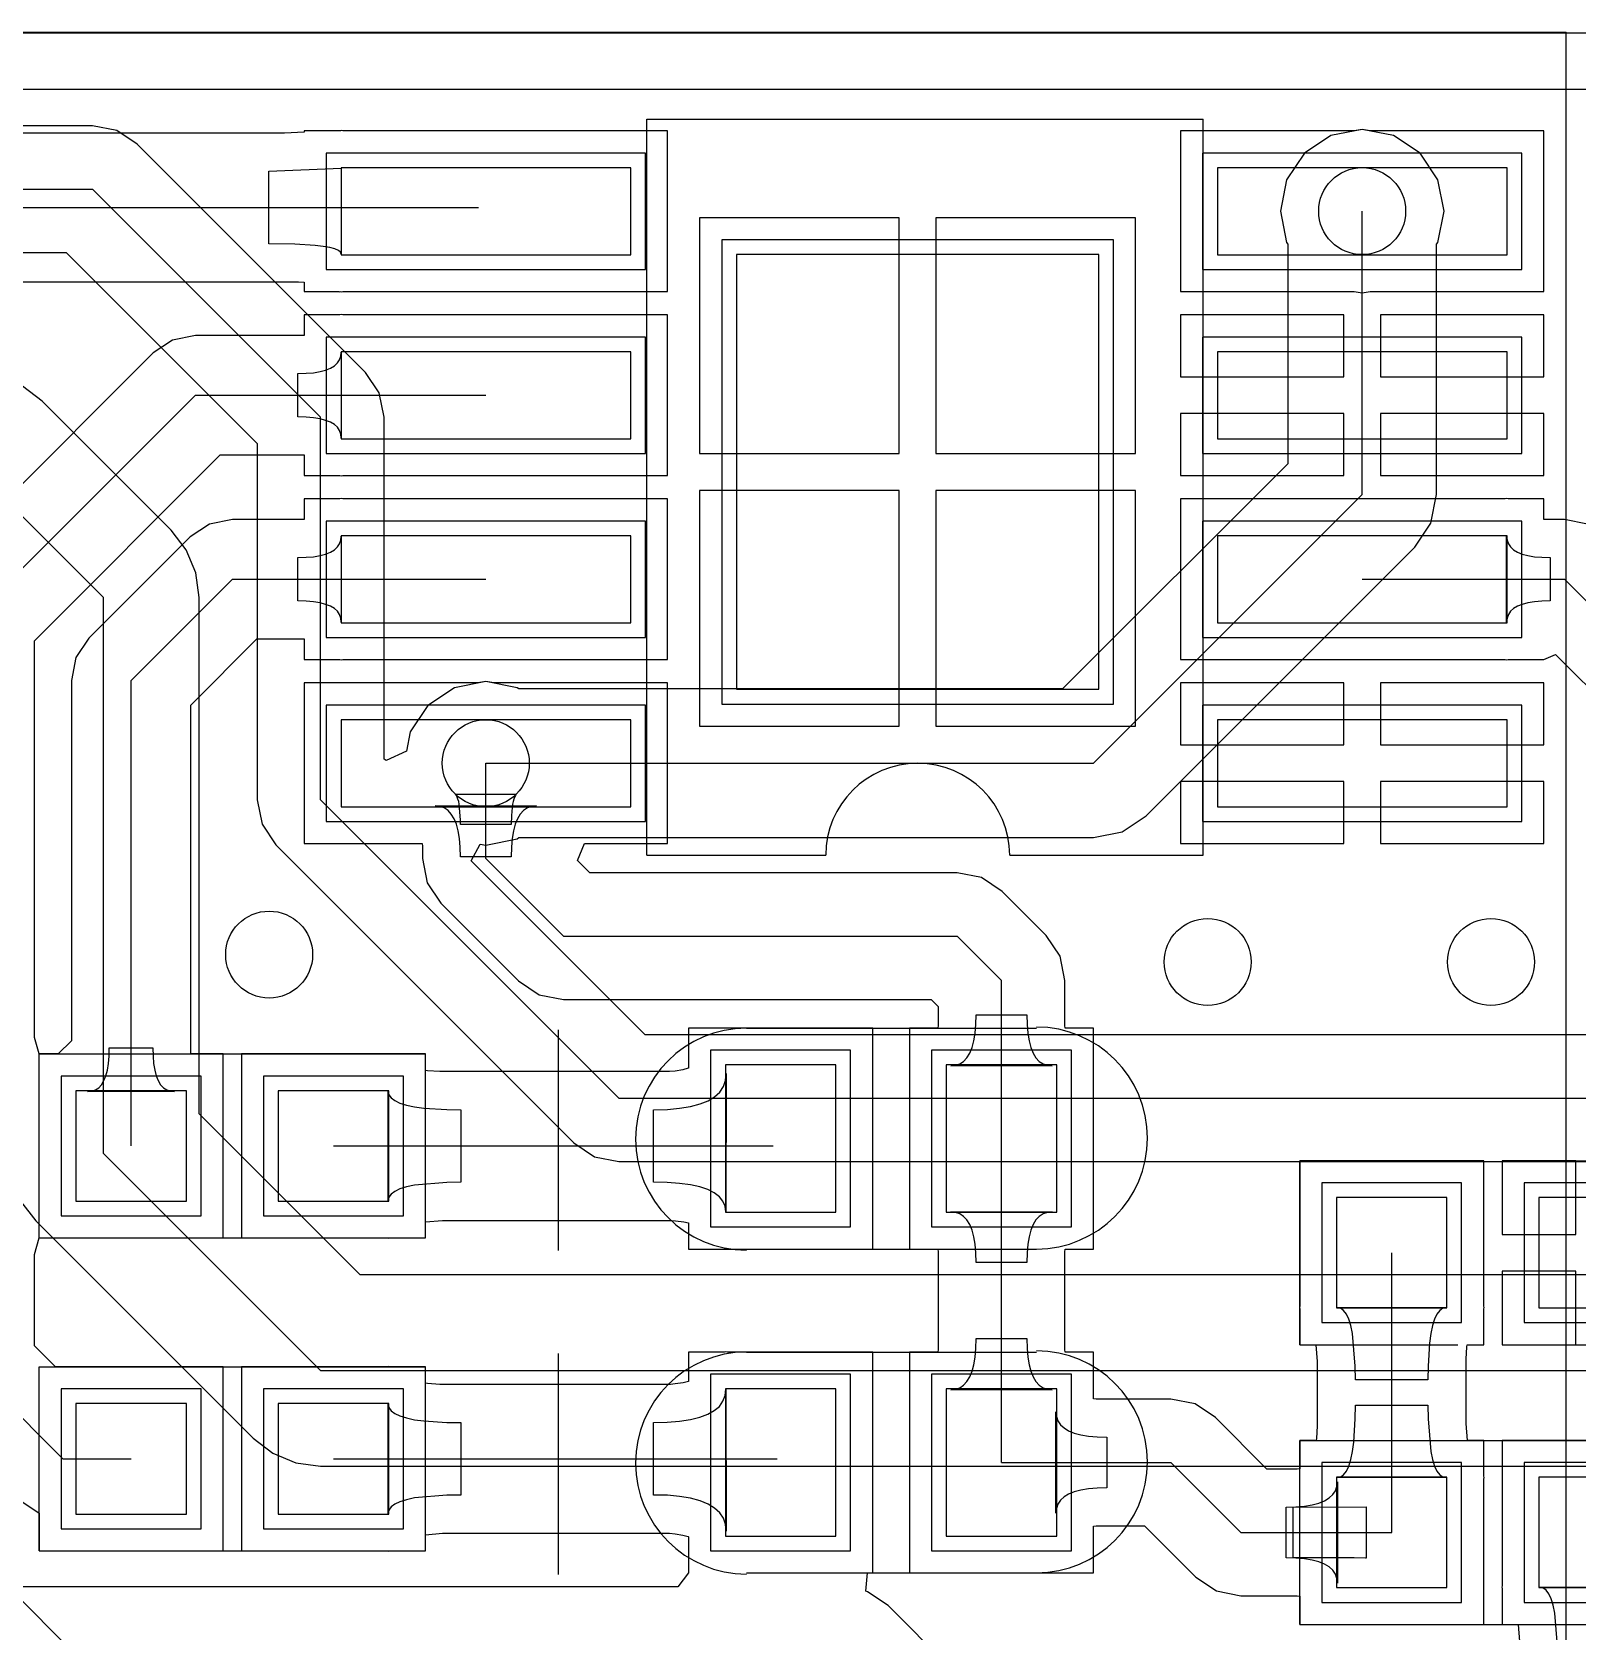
# Model space of a CAD drawing. Header units: millimetres. Extents: x 57.2 to 126.2, y 70.1 to 101.2.
# Drawn here: x 85.97 to 96.63, y 86.7 to 97.73 of the extents above; entities that cross this region are included whole.
import ezdxf

# ---------------------------------------------------------------- set-up
doc = ezdxf.new("R2010")
doc.units = ezdxf.units.MM
for name, color, linetype in [('BottomLayer', 5, 'Continuous'), ('BottomOverlay', 54, 'Continuous'), ('KeepOutLayer', 6, 'Continuous'), ('MultiLayer', 9, 'Continuous'), ('TopLayer', 1, 'Continuous'), ('TopOverlay', 2, 'Continuous'), ('TopPaste', 8, 'Continuous'), ('TopSolder', 216, 'Continuous')]:
    doc.layers.add(name, color=color, linetype=linetype)

# ---------------------------------------------------------------- blocks, each defined once
blk = doc.blocks.new('C0603_17')
at = {"layer": 'TopLayer'}
for p, q in [((-0.356, 0.559), (-0.356, -0.203)), ((0.406, 0.559), (-0.356, 0.559)), ((0.406, -0.203), (0.406, 0.559)), ((1.041, 0.559), (1.041, -0.203)), ((1.803, 0.559), (1.041, 0.559)), ((1.803, -0.203), (1.803, 0.559)), ((-0.356, -0.203), (0.406, -0.203)), ((1.041, -0.203), (1.803, -0.203))]:
    blk.add_line(p, q, dxfattribs=at)
at = {"layer": 'TopOverlay'}
for p, q in [((0.457, 0.813), (-0.61, 0.813)), ((-0.61, 0.813), (-0.61, -0.457)), ((2.032, 0.813), (0.965, 0.813)), ((2.057, 0.813), (2.057, -0.457)), ((0.457, -0.457), (-0.61, -0.457)), ((2.032, -0.457), (0.965, -0.457))]:
    blk.add_line(p, q, dxfattribs=at)
at = {"layer": 'TopPaste'}
for p, q in [((-0.356, 0.559), (-0.356, -0.203)), ((0.406, 0.559), (-0.356, 0.559)), ((0.406, -0.203), (0.406, 0.559)), ((1.041, 0.559), (1.041, -0.203)), ((1.803, 0.559), (1.041, 0.559)), ((1.803, -0.203), (1.803, 0.559)), ((-0.356, -0.203), (0.406, -0.203)), ((1.041, -0.203), (1.803, -0.203))]:
    blk.add_line(p, q, dxfattribs=at)
at = {"layer": 'TopSolder'}
for p, q in [((-0.457, 0.66), (-0.457, -0.305)), ((0.508, 0.66), (-0.457, 0.66)), ((0.508, -0.305), (0.508, 0.66)), ((0.94, 0.66), (0.94, -0.305)), ((1.905, 0.66), (0.94, 0.66)), ((1.905, -0.305), (1.905, 0.66)), ((-0.457, -0.305), (0.508, -0.305)), ((0.94, -0.305), (1.905, -0.305))]:
    blk.add_line(p, q, dxfattribs=at)
blk = doc.blocks.new('LED_23')
at = {"layer": 'TopLayer'}
for p, q in [((-1.143, 0.508), (-1.143, -0.508)), ((-0.381, 0.508), (-1.143, 0.508)), ((-0.381, -0.508), (-0.381, 0.508)), ((0.381, 0.508), (0.381, -0.508)), ((1.143, 0.508), (0.381, 0.508)), ((1.143, -0.508), (1.143, 0.508)), ((-1.143, -0.508), (-0.381, -0.508)), ((0.381, -0.508), (1.143, -0.508))]:
    blk.add_line(p, q, dxfattribs=at)
at = {"layer": 'TopOverlay'}
for p, q in [((-2.294, 0.497), (-2.294, 0.751)), ((-0.997, 0.762), (1.003, 0.762)), ((-2.294, -0.773), (-2.294, 0.497)), ((-0.997, -0.762), (1.003, -0.762))]:
    blk.add_line(p, q, dxfattribs=at)
for centre, start, end in [((-0.997, -0.004), 90, 270), ((1.003, 0.004), 270, 90)]:
    blk.add_arc(centre, 0.766, start, end, dxfattribs=at)
at = {"layer": 'TopPaste'}
for p, q in [((-1.143, 0.508), (-1.143, -0.508)), ((-0.381, 0.508), (-1.143, 0.508)), ((-0.381, -0.508), (-0.381, 0.508)), ((0.381, 0.508), (0.381, -0.508)), ((1.143, 0.508), (0.381, 0.508)), ((1.143, -0.508), (1.143, 0.508)), ((-1.143, -0.508), (-0.381, -0.508)), ((0.381, -0.508), (1.143, -0.508))]:
    blk.add_line(p, q, dxfattribs=at)
at = {"layer": 'TopSolder'}
for p, q in [((-1.245, 0.61), (-1.245, -0.61)), ((-0.279, 0.61), (-1.245, 0.61)), ((-0.279, -0.61), (-0.279, 0.61)), ((0.279, 0.61), (0.279, -0.61)), ((1.245, 0.61), (0.279, 0.61)), ((1.245, -0.61), (1.245, 0.61)), ((-1.245, -0.61), (-0.279, -0.61)), ((0.279, -0.61), (1.245, -0.61))]:
    blk.add_line(p, q, dxfattribs=at)
blk = doc.blocks.new('LED_24')
at = {"layer": 'TopLayer'}
for p, q in [((-1.143, 0.508), (-1.143, -0.508)), ((-0.381, 0.508), (-1.143, 0.508)), ((-0.381, -0.508), (-0.381, 0.508)), ((0.381, 0.508), (0.381, -0.508)), ((1.143, 0.508), (0.381, 0.508)), ((1.143, -0.508), (1.143, 0.508)), ((-1.143, -0.508), (-0.381, -0.508)), ((0.381, -0.508), (1.143, -0.508))]:
    blk.add_line(p, q, dxfattribs=at)
at = {"layer": 'TopOverlay'}
for p, q in [((-2.294, 0.497), (-2.294, 0.751)), ((-0.997, 0.762), (1.003, 0.762)), ((-2.294, -0.773), (-2.294, 0.497)), ((-0.997, -0.762), (1.003, -0.762))]:
    blk.add_line(p, q, dxfattribs=at)
for centre, start, end in [((-0.997, -0.004), 90, 270), ((1.003, 0.004), 270, 90)]:
    blk.add_arc(centre, 0.766, start, end, dxfattribs=at)
at = {"layer": 'TopPaste'}
for p, q in [((-1.143, 0.508), (-1.143, -0.508)), ((-0.381, 0.508), (-1.143, 0.508)), ((-0.381, -0.508), (-0.381, 0.508)), ((0.381, 0.508), (0.381, -0.508)), ((1.143, 0.508), (0.381, 0.508)), ((1.143, -0.508), (1.143, 0.508)), ((-1.143, -0.508), (-0.381, -0.508)), ((0.381, -0.508), (1.143, -0.508))]:
    blk.add_line(p, q, dxfattribs=at)
at = {"layer": 'TopSolder'}
for p, q in [((-1.245, 0.61), (-1.245, -0.61)), ((-0.279, 0.61), (-1.245, 0.61)), ((-0.279, -0.61), (-0.279, 0.61)), ((0.279, 0.61), (0.279, -0.61)), ((1.245, 0.61), (0.279, 0.61)), ((1.245, -0.61), (1.245, 0.61)), ((-1.245, -0.61), (-0.279, -0.61)), ((0.279, -0.61), (1.245, -0.61))]:
    blk.add_line(p, q, dxfattribs=at)
blk = doc.blocks.new('R0603_43')
at = {"layer": 'TopLayer'}
for p, q in [((-1.079, 0.381), (-1.079, -0.381)), ((-0.317, 0.381), (-1.079, 0.381)), ((-0.317, -0.381), (-0.317, 0.381)), ((0.317, 0.381), (0.317, -0.381)), ((1.079, 0.381), (0.317, 0.381)), ((1.079, -0.381), (1.079, 0.381)), ((-1.079, -0.381), (-0.317, -0.381)), ((0.317, -0.381), (1.079, -0.381))]:
    blk.add_line(p, q, dxfattribs=at)
at = {"layer": 'TopOverlay'}
for p, q in [((-1.333, 0.635), (1.333, 0.635)), ((-1.333, -0.635), (-1.333, 0.635)), ((1.333, -0.635), (1.333, 0.635)), ((-1.333, -0.635), (1.333, -0.635))]:
    blk.add_line(p, q, dxfattribs=at)
at = {"layer": 'TopPaste'}
for p, q in [((-1.079, 0.381), (-1.079, -0.381)), ((-0.317, 0.381), (-1.079, 0.381)), ((-0.317, -0.381), (-0.317, 0.381)), ((0.317, 0.381), (0.317, -0.381)), ((1.079, 0.381), (0.317, 0.381)), ((1.079, -0.381), (1.079, 0.381)), ((-1.079, -0.381), (-0.317, -0.381)), ((0.317, -0.381), (1.079, -0.381))]:
    blk.add_line(p, q, dxfattribs=at)
at = {"layer": 'TopSolder'}
for p, q in [((-1.181, 0.483), (-1.181, -0.483)), ((-0.216, 0.483), (-1.181, 0.483)), ((-0.216, -0.483), (-0.216, 0.483)), ((0.216, 0.483), (0.216, -0.483)), ((1.181, 0.483), (0.216, 0.483)), ((1.181, -0.483), (1.181, 0.483)), ((-1.181, -0.483), (-0.216, -0.483)), ((0.216, -0.483), (1.181, -0.483))]:
    blk.add_line(p, q, dxfattribs=at)
blk = doc.blocks.new('R0603_44')
at = {"layer": 'TopLayer'}
for p, q in [((-1.079, 0.381), (-1.079, -0.381)), ((-0.317, 0.381), (-1.079, 0.381)), ((-0.317, -0.381), (-0.317, 0.381)), ((0.317, 0.381), (0.317, -0.381)), ((1.079, 0.381), (0.317, 0.381)), ((1.079, -0.381), (1.079, 0.381)), ((-1.079, -0.381), (-0.317, -0.381)), ((0.317, -0.381), (1.079, -0.381))]:
    blk.add_line(p, q, dxfattribs=at)
at = {"layer": 'TopOverlay'}
for p, q in [((-1.333, 0.635), (1.333, 0.635)), ((-1.333, -0.635), (-1.333, 0.635)), ((1.333, -0.635), (1.333, 0.635)), ((-1.333, -0.635), (1.333, -0.635))]:
    blk.add_line(p, q, dxfattribs=at)
at = {"layer": 'TopPaste'}
for p, q in [((-1.079, 0.381), (-1.079, -0.381)), ((-0.317, 0.381), (-1.079, 0.381)), ((-0.317, -0.381), (-0.317, 0.381)), ((0.317, 0.381), (0.317, -0.381)), ((1.079, 0.381), (0.317, 0.381)), ((1.079, -0.381), (1.079, 0.381)), ((-1.079, -0.381), (-0.317, -0.381)), ((0.317, -0.381), (1.079, -0.381))]:
    blk.add_line(p, q, dxfattribs=at)
at = {"layer": 'TopSolder'}
for p, q in [((-1.181, 0.483), (-1.181, -0.483)), ((-0.216, 0.483), (-1.181, 0.483)), ((-0.216, -0.483), (-0.216, 0.483)), ((0.216, 0.483), (0.216, -0.483)), ((1.181, 0.483), (0.216, 0.483)), ((1.181, -0.483), (1.181, 0.483)), ((-1.181, -0.483), (-0.216, -0.483)), ((0.216, -0.483), (1.181, -0.483))]:
    blk.add_line(p, q, dxfattribs=at)
blk = doc.blocks.new('R0603_45')
at = {"layer": 'TopLayer'}
for p, q in [((-1.08, 0.381), (-1.08, -0.381)), ((-0.318, 0.381), (-1.08, 0.381)), ((-0.318, -0.381), (-0.318, 0.381)), ((0.317, 0.381), (0.317, -0.381)), ((1.079, 0.381), (0.317, 0.381)), ((1.079, -0.381), (1.079, 0.381)), ((-1.08, -0.381), (-0.318, -0.381)), ((0.317, -0.381), (1.079, -0.381))]:
    blk.add_line(p, q, dxfattribs=at)
at = {"layer": 'TopOverlay'}
for p, q in [((1.333, 0.635), (-1.334, 0.635)), ((-1.334, 0.635), (-1.334, -0.635)), ((1.333, 0.635), (1.333, -0.635)), ((1.333, -0.635), (-1.334, -0.635))]:
    blk.add_line(p, q, dxfattribs=at)
at = {"layer": 'TopPaste'}
for p, q in [((-1.08, 0.381), (-1.08, -0.381)), ((-0.318, 0.381), (-1.08, 0.381)), ((-0.318, -0.381), (-0.318, 0.381)), ((0.317, 0.381), (0.317, -0.381)), ((1.079, 0.381), (0.317, 0.381)), ((1.079, -0.381), (1.079, 0.381)), ((-1.08, -0.381), (-0.318, -0.381)), ((0.317, -0.381), (1.079, -0.381))]:
    blk.add_line(p, q, dxfattribs=at)
at = {"layer": 'TopSolder'}
for p, q in [((-1.181, 0.483), (-1.181, -0.483)), ((-0.216, 0.483), (-1.181, 0.483)), ((-0.216, -0.483), (-0.216, 0.483)), ((0.216, 0.483), (0.216, -0.483)), ((1.181, 0.483), (0.216, 0.483)), ((1.181, -0.483), (1.181, 0.483)), ((-1.181, -0.483), (-0.216, -0.483)), ((0.216, -0.483), (1.181, -0.483))]:
    blk.add_line(p, q, dxfattribs=at)
blk = doc.blocks.new('SSH1106_B_50')
at = {"layer": 'BottomOverlay'}
for p in [(2.762, -2.134), (37.362, -25.381)]:
    blk.add_line(p, (2.762, -25.381), dxfattribs=at)
blk = doc.blocks.new('TP4056_55')
at = {"layer": 'TopLayer'}
for p, q in [((-3.996, 3.606), (-3.996, 3.006)), ((-1.996, 3.606), (-3.996, 3.606)), ((-1.996, 3.006), (-1.996, 3.606)), ((2.052, 3.606), (2.052, 3.006)), ((4.052, 3.606), (2.052, 3.606)), ((4.052, 3.006), (4.052, 3.606)), ((-3.996, 3.006), (-1.996, 3.006)), ((2.052, 3.006), (4.052, 3.006)), ((-1.178, 2.795), (-1.178, -0.205)), ((1.322, 2.795), (-1.178, 2.795)), ((1.322, -0.205), (1.322, 2.795)), ((-3.996, 2.336), (-3.996, 1.736)), ((-1.996, 2.336), (-3.996, 2.336)), ((-1.996, 1.736), (-1.996, 2.336)), ((2.052, 2.336), (2.052, 1.736)), ((4.052, 2.336), (2.052, 2.336)), ((4.052, 1.736), (4.052, 2.336)), ((-3.996, 1.736), (-1.996, 1.736)), ((2.052, 1.736), (4.052, 1.736)), ((-3.996, 1.066), (-3.996, 0.466)), ((-1.996, 1.066), (-3.996, 1.066)), ((-1.996, 0.466), (-1.996, 1.066)), ((2.052, 1.066), (2.052, 0.466)), ((4.052, 1.066), (2.052, 1.066)), ((4.052, 0.466), (4.052, 1.066)), ((-3.996, 0.466), (-1.996, 0.466)), ((2.052, 0.466), (4.052, 0.466)), ((-3.996, -0.204), (-3.996, -0.804)), ((-1.996, -0.204), (-3.996, -0.204)), ((-1.996, -0.804), (-1.996, -0.204)), ((-1.178, -0.205), (1.322, -0.205)), ((2.052, -0.204), (2.052, -0.804)), ((4.052, -0.204), (2.052, -0.204)), ((4.052, -0.804), (4.052, -0.204)), ((-3.996, -0.804), (-1.996, -0.804)), ((2.052, -0.804), (4.052, -0.804))]:
    blk.add_line(p, q, dxfattribs=at)
at = {"layer": 'TopOverlay'}
for p, q in [((-0.563, 3.941), (-1.898, 3.941)), ((-1.898, 3.941), (-1.898, -1.139)), ((1.942, 3.941), (0.707, 3.941)), ((1.942, 3.941), (1.942, -1.139)), ((1.942, -1.139), (-1.898, -1.139))]:
    blk.add_line(p, q, dxfattribs=at)
blk.add_arc((0.072, 3.941), 0.635, 180, 0, dxfattribs=at)
at = {"layer": 'TopPaste'}
for p, q in [((-3.996, 3.606), (-3.996, 3.006)), ((-1.996, 3.606), (-3.996, 3.606)), ((-1.996, 3.006), (-1.996, 3.606)), ((2.052, 3.606), (2.052, 3.006)), ((4.052, 3.606), (2.052, 3.606)), ((4.052, 3.006), (4.052, 3.606)), ((-3.996, 3.006), (-1.996, 3.006)), ((2.052, 3.006), (4.052, 3.006)), ((-1.178, 2.795), (-1.178, -0.205)), ((1.322, 2.795), (-1.178, 2.795)), ((1.322, -0.205), (1.322, 2.795)), ((-3.996, 2.336), (-3.996, 1.736)), ((-1.996, 2.336), (-3.996, 2.336)), ((-1.996, 1.736), (-1.996, 2.336)), ((2.052, 2.336), (2.052, 1.736)), ((4.052, 2.336), (2.052, 2.336)), ((4.052, 1.736), (4.052, 2.336)), ((-3.996, 1.736), (-1.996, 1.736)), ((2.052, 1.736), (4.052, 1.736)), ((-3.996, 1.066), (-3.996, 0.466)), ((-1.996, 1.066), (-3.996, 1.066)), ((-1.996, 0.466), (-1.996, 1.066)), ((2.052, 1.066), (2.052, 0.466)), ((4.052, 1.066), (2.052, 1.066)), ((4.052, 0.466), (4.052, 1.066)), ((-3.996, 0.466), (-1.996, 0.466)), ((2.052, 0.466), (4.052, 0.466)), ((-3.996, -0.204), (-3.996, -0.804)), ((-1.996, -0.204), (-3.996, -0.204)), ((-1.996, -0.804), (-1.996, -0.204)), ((-1.178, -0.205), (1.322, -0.205)), ((2.052, -0.204), (2.052, -0.804)), ((4.052, -0.204), (2.052, -0.204)), ((4.052, -0.804), (4.052, -0.204)), ((-3.996, -0.804), (-1.996, -0.804)), ((2.052, -0.804), (4.052, -0.804))]:
    blk.add_line(p, q, dxfattribs=at)
at = {"layer": 'TopSolder'}
for p, q in [((-4.097, 3.707), (-4.097, 2.904)), ((-1.894, 3.707), (-4.097, 3.707)), ((-1.894, 2.904), (-1.894, 3.707)), ((1.951, 3.707), (1.951, 2.904)), ((4.154, 3.707), (1.951, 3.707)), ((4.154, 2.904), (4.154, 3.707)), ((-4.097, 2.904), (-1.894, 2.904)), ((-1.279, 2.897), (-1.279, -0.306)), ((1.424, 2.897), (-1.279, 2.897)), ((1.424, -0.306), (1.424, 2.897)), ((1.951, 2.904), (4.154, 2.904)), ((-4.097, 2.437), (-4.097, 1.634)), ((-1.894, 2.437), (-4.097, 2.437)), ((-1.894, 1.634), (-1.894, 2.437)), ((1.951, 2.437), (1.951, 1.634)), ((4.154, 2.437), (1.951, 2.437)), ((4.154, 1.634), (4.154, 2.437)), ((-4.097, 1.634), (-1.894, 1.634)), ((1.951, 1.634), (4.154, 1.634)), ((-4.097, 1.167), (-4.097, 0.364)), ((-1.894, 1.167), (-4.097, 1.167)), ((-1.894, 0.364), (-1.894, 1.167)), ((1.951, 1.167), (1.951, 0.364)), ((4.154, 1.167), (1.951, 1.167)), ((4.154, 0.364), (4.154, 1.167)), ((-4.097, 0.364), (-1.894, 0.364)), ((1.951, 0.364), (4.154, 0.364)), ((-4.097, -0.103), (-4.097, -0.906)), ((-1.894, -0.103), (-4.097, -0.103)), ((-1.894, -0.906), (-1.894, -0.103)), ((1.951, -0.103), (1.951, -0.906)), ((4.154, -0.103), (1.951, -0.103)), ((4.154, -0.906), (4.154, -0.103)), ((-1.279, -0.306), (1.424, -0.306)), ((-4.097, -0.906), (-1.894, -0.906)), ((1.951, -0.906), (4.154, -0.906))]:
    blk.add_line(p, q, dxfattribs=at)

msp = doc.modelspace()

# ---------------------------------------------------------------- linework, layer by layer
at = {"layer": 'BottomLayer'}
for p, q in [((78.441, 97.337), (97.487, 97.337)), ((86.385, 97.084), (68.732, 97.084)), ((86.553, 97.051), (86.385, 97.084)), ((86.695, 96.956), (86.553, 97.051)), ((94.932, 97.016), (94.749, 96.894)), ((95.148, 97.059), (94.932, 97.016)), ((95.365, 97.016), (95.148, 97.059)), ((95.548, 96.894), (95.365, 97.016)), ((88.269, 95.381), (86.695, 96.956)), ((94.749, 96.894), (94.627, 96.711)), ((95.67, 96.711), (95.548, 96.894)), ((94.627, 96.711), (94.584, 96.495)), ((95.713, 96.495), (95.67, 96.711)), ((68.732, 96.647), (86.385, 96.647)), ((86.385, 96.647), (87.96, 95.072)), ((94.584, 96.495), (94.627, 96.278)), ((95.148, 94.539), (95.148, 96.495)), ((95.67, 96.278), (95.713, 96.495)), ((94.627, 96.278), (94.635, 96.266)), ((94.635, 96.266), (94.635, 94.752)), ((95.662, 96.266), (95.67, 96.278)), ((95.662, 94.539), (95.662, 96.266)), ((76.417, 96.21), (86.204, 96.21)), ((86.204, 96.21), (87.523, 94.891)), ((88.364, 95.24), (88.269, 95.381)), ((86.039, 95.183), (85.902, 95.288)), ((86.928, 94.294), (86.039, 95.183)), ((88.398, 95.072), (88.364, 95.24)), ((87.96, 92.431), (87.96, 95.072)), ((88.398, 92.712), (88.398, 95.072)), ((87.523, 94.891), (87.523, 92.431)), ((85.573, 94.717), (86.462, 93.828)), ((94.635, 94.752), (93.081, 93.198)), ((93.294, 92.685), (95.148, 94.539)), ((95.623, 94.342), (95.662, 94.539)), ((87.033, 94.157), (86.928, 94.294)), ((95.512, 94.175), (95.623, 94.342)), ((87.099, 93.998), (87.033, 94.157)), ((93.658, 92.321), (95.512, 94.175)), ((87.121, 93.828), (87.099, 93.998)), ((86.462, 89.992), (86.462, 93.828)), ((87.121, 90.265), (87.121, 93.828)), ((88.884, 93.206), (88.701, 93.084)), ((89.1, 93.249), (88.884, 93.206)), ((89.317, 93.206), (89.1, 93.249)), ((89.329, 93.198), (89.317, 93.206)), ((93.081, 93.198), (89.329, 93.198)), ((88.701, 93.084), (88.579, 92.901)), ((88.579, 92.901), (88.552, 92.767)), ((88.412, 92.703), (88.398, 92.712)), ((88.552, 92.767), (88.412, 92.703)), ((89.1, 92.685), (93.294, 92.685)), ((87.523, 92.431), (87.556, 92.263)), ((87.96, 92.431), (90.018, 90.373)), ((87.556, 92.263), (87.651, 92.121)), ((93.491, 92.21), (93.658, 92.321)), ((89.1, 92.12), (89.317, 92.163)), ((89.317, 92.163), (89.329, 92.171)), ((89.329, 92.171), (93.294, 92.171)), ((93.294, 92.171), (93.491, 92.21)), ((87.651, 92.121), (89.708, 90.064)), ((88.999, 92.01), (89.062, 92.127)), ((89.062, 92.127), (89.1, 92.12)), ((90.199, 90.811), (88.999, 92.01)), ((102.87, 90.811), (90.199, 90.811)), ((90.018, 90.373), (102.87, 90.373)), ((88.233, 89.153), (87.121, 90.265)), ((89.708, 90.064), (89.85, 89.969)), ((86.462, 89.992), (87.96, 88.494)), ((89.85, 89.969), (90.018, 89.936)), ((90.018, 89.936), (102.689, 89.936)), ((85.89, 89.662), (85.995, 89.526)), ((85.995, 89.526), (87.494, 88.027)), ((99.187, 89.153), (88.233, 89.153)), ((87.96, 88.494), (99.187, 88.494)), ((87.494, 88.027), (87.63, 87.922)), ((87.63, 87.922), (87.789, 87.856)), ((87.789, 87.856), (87.96, 87.834)), ((87.96, 87.834), (99.187, 87.834)), ((86.488, 86.315), (85.119, 87.684))]:
    msp.add_line(p, q, dxfattribs=at)
for centre in [(95.148, 96.495), (89.1, 92.685), (87.605, 91.364), (94.082, 91.313), (96.037, 91.313)]:
    msp.add_circle(centre, 0.3, dxfattribs=at)
at = {"layer": 'KeepOutLayer'}
msp.add_line((78.441, 97.725), (123.89, 97.725), dxfattribs=at)
at = {"layer": 'MultiLayer'}
for centre in [(95.148, 96.495), (89.1, 92.685), (87.605, 91.364), (94.082, 91.313), (96.037, 91.313)]:
    msp.add_circle(centre, 0.3, dxfattribs=at)
at = {"layer": 'TopLayer'}
for p, q in [((84.113, 97.337), (97.487, 97.337)), ((87.712, 97.034), (84.181, 97.034)), ((87.846, 97.04), (87.712, 97.034)), ((88.053, 97.049), (87.846, 97.049)), ((87.846, 97.049), (87.846, 97.04)), ((88.092, 97.05), (88.053, 97.049)), ((88.098, 97.049), (88.092, 97.05)), ((88.103, 97.051), (88.098, 97.049)), ((88.113, 97.049), (88.103, 97.051)), ((90.354, 97.049), (88.113, 97.049)), ((90.354, 95.941), (90.354, 97.049)), ((95.094, 97.049), (93.894, 97.049)), ((93.894, 97.049), (93.894, 95.941)), ((95.148, 97.059), (95.094, 97.049)), ((95.203, 97.049), (95.148, 97.059)), ((96.402, 97.049), (95.203, 97.049)), ((96.402, 95.941), (96.402, 97.049)), ((87.603, 96.77), (88.103, 96.792)), ((88.103, 96.792), (88.103, 96.198)), ((87.603, 96.27), (87.603, 96.77)), ((83.477, 96.52), (89.05, 96.52)), ((91.953, 96.449), (90.576, 96.449)), ((90.576, 96.449), (90.576, 94.822)), ((91.953, 94.822), (91.953, 96.449)), ((93.584, 96.449), (92.207, 96.449)), ((92.207, 96.449), (92.207, 94.822)), ((93.584, 94.822), (93.584, 96.449)), ((87.783, 96.267), (87.603, 96.27)), ((87.923, 96.258), (87.783, 96.267)), ((87.978, 96.252), (87.923, 96.258)), ((88.023, 96.244), (87.978, 96.252)), ((88.058, 96.235), (88.023, 96.244)), ((88.083, 96.224), (88.058, 96.235)), ((88.098, 96.211), (88.083, 96.224)), ((88.103, 96.198), (88.098, 96.211)), ((84.155, 96.006), (87.808, 96.006)), ((87.808, 96.006), (87.846, 96.004)), ((87.846, 96.004), (87.846, 95.941)), ((87.846, 95.941), (88.085, 95.941)), ((88.085, 95.941), (88.092, 95.939)), ((88.092, 95.939), (88.098, 95.94)), ((88.098, 95.94), (88.103, 95.939)), ((88.103, 95.939), (88.113, 95.941)), ((88.113, 95.941), (90.354, 95.941)), ((93.894, 95.941), (95.094, 95.941)), ((95.094, 95.941), (95.148, 95.93)), ((95.148, 95.93), (95.203, 95.941)), ((95.203, 95.941), (96.402, 95.941)), ((88.094, 95.779), (87.846, 95.779)), ((87.846, 95.779), (87.846, 95.637)), ((88.103, 95.781), (88.094, 95.779)), ((88.113, 95.779), (88.103, 95.781)), ((88.126, 95.779), (88.113, 95.779)), ((88.131, 95.779), (88.126, 95.779)), ((88.133, 95.779), (88.131, 95.779)), ((90.354, 95.779), (88.133, 95.779)), ((90.354, 94.671), (90.354, 95.779)), ((95.021, 95.779), (93.894, 95.779)), ((93.894, 95.779), (93.894, 95.352)), ((95.021, 95.352), (95.021, 95.779)), ((96.402, 95.779), (95.275, 95.779)), ((95.275, 95.779), (95.275, 95.352)), ((96.402, 95.352), (96.402, 95.779)), ((86.939, 95.605), (86.805, 95.516)), ((87.097, 95.637), (86.939, 95.605)), ((87.846, 95.637), (87.097, 95.637)), ((86.805, 95.516), (85.281, 93.992)), ((88.076, 95.447), (88.091, 95.469)), ((88.091, 95.469), (88.1, 95.494)), ((88.1, 95.494), (88.103, 95.522)), ((88.103, 95.522), (88.103, 94.928)), ((87.803, 95.375), (87.86, 95.376)), ((87.803, 95.075), (87.803, 95.375)), ((87.86, 95.376), (87.911, 95.38)), ((87.911, 95.38), (87.956, 95.388)), ((87.956, 95.388), (87.995, 95.398)), ((87.995, 95.398), (88.028, 95.411)), ((88.028, 95.411), (88.055, 95.428)), ((88.055, 95.428), (88.076, 95.447)), ((93.894, 95.352), (95.021, 95.352)), ((95.275, 95.352), (96.402, 95.352)), ((85.573, 93.701), (87.097, 95.225)), ((87.097, 95.225), (89.1, 95.225)), ((87.86, 95.073), (87.803, 95.075)), ((87.911, 95.069), (87.86, 95.073)), ((87.956, 95.061), (87.911, 95.069)), ((87.995, 95.051), (87.956, 95.061)), ((88.028, 95.038), (87.995, 95.051)), ((88.055, 95.022), (88.028, 95.038)), ((88.076, 95.003), (88.055, 95.022)), ((95.021, 95.098), (93.894, 95.098)), ((93.894, 95.098), (93.894, 94.671)), ((95.021, 94.671), (95.021, 95.098)), ((96.402, 95.098), (95.275, 95.098)), ((95.275, 95.098), (95.275, 94.671)), ((96.402, 94.671), (96.402, 95.098)), ((88.091, 94.981), (88.076, 95.003)), ((88.1, 94.956), (88.091, 94.981)), ((88.103, 94.928), (88.1, 94.956)), ((85.985, 93.53), (87.267, 94.813)), ((87.267, 94.813), (87.846, 94.813)), ((87.846, 94.813), (87.846, 94.671)), ((90.576, 94.822), (91.953, 94.822)), ((92.207, 94.822), (93.584, 94.822)), ((87.846, 94.671), (88.094, 94.671)), ((88.094, 94.671), (88.103, 94.669)), ((88.103, 94.669), (88.113, 94.671)), ((88.113, 94.671), (88.126, 94.671)), ((88.126, 94.671), (88.131, 94.67)), ((88.131, 94.67), (88.133, 94.671)), ((88.133, 94.671), (90.354, 94.671)), ((93.894, 94.671), (95.021, 94.671)), ((95.275, 94.671), (96.402, 94.671)), ((88.094, 94.509), (87.846, 94.509)), ((87.846, 94.509), (87.846, 94.367)), ((88.103, 94.511), (88.094, 94.509)), ((88.113, 94.509), (88.103, 94.511)), ((88.126, 94.509), (88.113, 94.509)), ((88.131, 94.509), (88.126, 94.509)), ((88.133, 94.509), (88.131, 94.509)), ((90.354, 94.509), (88.133, 94.509)), ((90.354, 93.401), (90.354, 94.509)), ((91.953, 94.568), (90.576, 94.568)), ((90.576, 94.568), (90.576, 92.941)), ((91.953, 92.941), (91.953, 94.568)), ((93.584, 94.568), (92.207, 94.568)), ((92.207, 94.568), (92.207, 92.941)), ((93.584, 92.941), (93.584, 94.568)), ((96.116, 94.509), (93.894, 94.509)), ((93.894, 94.509), (93.894, 93.401)), ((96.118, 94.509), (96.116, 94.509)), ((96.123, 94.509), (96.118, 94.509)), ((96.136, 94.509), (96.123, 94.509)), ((96.145, 94.511), (96.136, 94.509)), ((96.155, 94.509), (96.145, 94.511)), ((96.402, 94.509), (96.155, 94.509)), ((96.402, 94.367), (96.402, 94.509)), ((87.351, 94.367), (87.193, 94.335)), ((87.846, 94.367), (87.351, 94.367)), ((96.545, 94.367), (96.402, 94.367)), ((96.703, 94.335), (96.545, 94.367)), ((87.193, 94.335), (87.059, 94.246)), ((88.1, 94.224), (88.103, 94.252)), ((88.103, 94.252), (88.103, 93.658)), ((96.145, 93.658), (96.145, 94.252)), ((96.145, 94.252), (96.148, 94.224)), ((87.059, 94.246), (86.361, 93.547)), ((87.995, 94.128), (88.028, 94.141)), ((88.028, 94.141), (88.055, 94.158)), ((88.055, 94.158), (88.076, 94.177)), ((88.076, 94.177), (88.091, 94.199)), ((88.091, 94.199), (88.1, 94.224)), ((96.148, 94.224), (96.157, 94.199)), ((96.157, 94.199), (96.172, 94.177)), ((96.172, 94.177), (96.193, 94.158)), ((96.193, 94.158), (96.22, 94.141)), ((96.22, 94.141), (96.253, 94.128)), ((87.803, 94.105), (87.86, 94.106)), ((87.803, 93.805), (87.803, 94.105)), ((87.86, 94.106), (87.911, 94.11)), ((87.911, 94.11), (87.956, 94.118)), ((87.956, 94.118), (87.995, 94.128)), ((96.253, 94.128), (96.292, 94.118)), ((96.292, 94.118), (96.337, 94.11)), ((96.337, 94.11), (96.388, 94.106)), ((96.388, 94.106), (96.445, 94.105)), ((96.445, 94.105), (96.445, 93.805)), ((86.652, 93.256), (87.351, 93.955)), ((87.351, 93.955), (89.1, 93.955)), ((95.148, 93.955), (96.545, 93.955)), ((96.545, 93.955), (98.185, 92.315)), ((87.86, 93.803), (87.803, 93.805)), ((87.911, 93.799), (87.86, 93.803)), ((87.956, 93.791), (87.911, 93.799)), ((87.995, 93.781), (87.956, 93.791)), ((88.028, 93.768), (87.995, 93.781)), ((88.055, 93.752), (88.028, 93.768)), ((88.076, 93.733), (88.055, 93.752)), ((88.091, 93.711), (88.076, 93.733)), ((88.1, 93.686), (88.091, 93.711)), ((96.157, 93.711), (96.148, 93.686)), ((96.172, 93.733), (96.157, 93.711)), ((96.193, 93.752), (96.172, 93.733)), ((96.22, 93.768), (96.193, 93.752)), ((96.253, 93.781), (96.22, 93.768)), ((96.292, 93.791), (96.253, 93.781)), ((96.337, 93.799), (96.292, 93.791)), ((96.388, 93.803), (96.337, 93.799)), ((96.445, 93.805), (96.388, 93.803)), ((88.103, 93.658), (88.1, 93.686)), ((96.148, 93.686), (96.145, 93.658)), ((85.985, 90.792), (85.985, 93.53)), ((86.361, 93.547), (86.272, 93.414)), ((87.064, 93.085), (87.521, 93.543)), ((87.521, 93.543), (87.846, 93.543)), ((87.846, 93.543), (87.846, 93.401)), ((86.272, 93.414), (86.24, 93.256)), ((87.846, 93.401), (88.094, 93.401)), ((88.094, 93.401), (88.103, 93.399)), ((88.103, 93.399), (88.113, 93.401)), ((88.113, 93.401), (88.126, 93.401)), ((88.126, 93.401), (88.131, 93.4)), ((88.131, 93.4), (88.133, 93.401)), ((88.133, 93.401), (90.354, 93.401)), ((93.894, 93.401), (96.116, 93.401)), ((96.116, 93.401), (96.118, 93.4)), ((96.118, 93.4), (96.123, 93.401)), ((96.123, 93.401), (96.136, 93.401)), ((96.136, 93.401), (96.145, 93.399)), ((96.145, 93.399), (96.155, 93.401)), ((96.155, 93.401), (96.402, 93.401)), ((96.402, 93.401), (96.483, 93.434)), ((96.402, 93.401), (96.402, 93.401)), ((96.483, 93.434), (97.445, 92.473)), ((86.24, 93.256), (86.24, 90.768)), ((86.652, 90.043), (86.652, 93.256)), ((89.046, 93.239), (87.846, 93.239)), ((87.846, 93.239), (87.846, 92.131)), ((89.1, 93.249), (89.046, 93.239)), ((89.155, 93.239), (89.1, 93.249)), ((90.354, 93.239), (89.155, 93.239)), ((90.354, 92.131), (90.354, 93.239)), ((95.021, 93.239), (93.894, 93.239)), ((93.894, 93.239), (93.894, 92.812)), ((95.021, 92.812), (95.021, 93.239)), ((96.402, 93.239), (95.275, 93.239)), ((95.275, 93.239), (95.275, 92.812)), ((96.402, 92.812), (96.402, 93.239)), ((87.064, 90.678), (87.064, 93.085)), ((90.576, 92.941), (91.953, 92.941)), ((92.207, 92.941), (93.584, 92.941)), ((93.894, 92.812), (95.021, 92.812)), ((95.275, 92.812), (96.402, 92.812)), ((89.1, 92.027), (89.1, 92.685)), ((95.021, 92.558), (93.894, 92.558)), ((93.894, 92.558), (93.894, 92.131)), ((95.021, 92.131), (95.021, 92.558)), ((96.402, 92.558), (95.275, 92.558)), ((95.275, 92.558), (95.275, 92.131)), ((96.402, 92.131), (96.402, 92.558)), ((88.784, 92.387), (88.75, 92.391)), ((88.75, 92.391), (89.45, 92.391)), ((88.813, 92.377), (88.784, 92.387)), ((88.84, 92.359), (88.813, 92.377)), ((88.897, 92.462), (88.89, 92.47)), ((88.89, 92.47), (89.31, 92.47)), ((88.903, 92.451), (88.897, 92.462)), ((88.908, 92.437), (88.903, 92.451)), ((88.913, 92.42), (88.908, 92.437)), ((88.917, 92.401), (88.913, 92.42)), ((88.925, 92.295), (88.917, 92.401)), ((89.281, 92.378), (89.277, 92.325)), ((89.284, 92.401), (89.281, 92.378)), ((89.288, 92.42), (89.284, 92.401)), ((89.293, 92.437), (89.288, 92.42)), ((89.298, 92.451), (89.293, 92.437)), ((89.304, 92.462), (89.298, 92.451)), ((89.31, 92.47), (89.304, 92.462)), ((89.387, 92.377), (89.361, 92.359)), ((89.417, 92.387), (89.387, 92.377)), ((89.45, 92.391), (89.417, 92.387)), ((88.862, 92.334), (88.84, 92.359)), ((88.882, 92.302), (88.862, 92.334)), ((88.897, 92.264), (88.882, 92.302)), ((88.91, 92.218), (88.897, 92.264)), ((88.925, 92.261), (88.925, 92.295)), ((89.275, 92.261), (88.925, 92.261)), ((89.277, 92.325), (89.275, 92.261)), ((89.303, 92.264), (89.291, 92.218)), ((89.319, 92.302), (89.303, 92.264)), ((89.338, 92.334), (89.319, 92.302)), ((89.361, 92.359), (89.338, 92.334)), ((88.918, 92.165), (88.91, 92.218)), ((88.924, 92.105), (88.918, 92.165)), ((89.282, 92.165), (89.277, 92.105)), ((89.291, 92.218), (89.282, 92.165)), ((87.846, 92.131), (88.661, 92.131)), ((88.661, 92.131), (88.663, 92.113)), ((88.663, 92.113), (88.663, 92.027)), ((88.925, 92.038), (88.924, 92.105)), ((89.277, 92.105), (89.275, 92.038)), ((89.733, 92.013), (89.781, 92.131)), ((89.781, 92.131), (90.354, 92.131)), ((93.894, 92.131), (95.021, 92.131)), ((95.275, 92.131), (96.402, 92.131)), ((88.663, 92.027), (88.696, 91.86)), ((89.275, 92.038), (88.925, 92.038)), ((89.1, 92.027), (89.637, 91.491)), ((89.818, 91.928), (89.733, 92.013)), ((88.696, 91.86), (88.791, 91.718)), ((92.354, 91.928), (89.818, 91.928)), ((92.522, 91.895), (92.354, 91.928)), ((92.664, 91.8), (92.522, 91.895)), ((88.791, 91.718), (89.327, 91.182)), ((92.968, 91.495), (92.664, 91.8)), ((89.637, 91.491), (92.354, 91.491)), ((92.354, 91.491), (92.659, 91.186)), ((93.063, 91.353), (92.968, 91.495)), ((93.097, 91.186), (93.063, 91.353)), ((89.327, 91.182), (89.469, 91.087)), ((92.659, 90.094), (92.659, 91.186)), ((93.097, 90.874), (93.097, 91.186)), ((89.469, 91.087), (89.637, 91.053)), ((89.637, 91.053), (92.173, 91.053)), ((92.173, 91.053), (92.222, 91.005)), ((92.222, 91.005), (92.222, 90.874)), ((92.482, 90.882), (92.484, 90.949)), ((92.484, 90.949), (92.834, 90.949)), ((92.834, 90.949), (92.836, 90.882)), ((91.77, 90.856), (90.5, 90.856)), ((90.5, 90.856), (90.5, 90.581)), ((91.77, 89.332), (91.77, 90.856)), ((92.22, 90.856), (92.024, 90.856)), ((92.024, 90.856), (92.024, 89.332)), ((92.222, 90.874), (92.22, 90.856)), ((92.477, 90.822), (92.482, 90.882)), ((92.836, 90.882), (92.841, 90.822)), ((93.098, 90.856), (93.097, 90.874)), ((93.294, 90.856), (93.098, 90.856)), ((93.294, 89.332), (93.294, 90.856)), ((86.017, 90.678), (85.985, 90.792)), ((86.24, 90.768), (86.15, 90.678)), ((86.501, 90.663), (86.502, 90.721)), ((86.502, 90.721), (86.802, 90.721)), ((86.802, 90.721), (86.804, 90.663)), ((92.44, 90.684), (92.456, 90.723)), ((92.456, 90.723), (92.468, 90.769)), ((92.468, 90.769), (92.477, 90.822)), ((92.841, 90.822), (92.85, 90.769)), ((92.85, 90.769), (92.862, 90.723)), ((92.862, 90.723), (92.878, 90.684)), ((86.15, 90.678), (86.017, 90.678)), ((86.489, 90.566), (86.496, 90.612)), ((86.496, 90.612), (86.501, 90.663)), ((86.804, 90.663), (86.808, 90.612)), ((86.808, 90.612), (86.816, 90.566)), ((87.287, 90.678), (87.064, 90.678)), ((87.287, 89.408), (87.287, 90.678)), ((88.417, 90.678), (87.414, 90.678)), ((87.414, 90.678), (87.414, 89.408)), ((88.427, 90.68), (88.417, 90.678)), ((88.437, 90.678), (88.427, 90.68)), ((88.684, 90.678), (88.437, 90.678)), ((88.684, 90.564), (88.684, 90.678)), ((92.342, 90.599), (92.372, 90.61)), ((92.372, 90.61), (92.398, 90.627)), ((92.398, 90.627), (92.421, 90.652)), ((92.421, 90.652), (92.44, 90.684)), ((92.878, 90.684), (92.897, 90.652)), ((92.897, 90.652), (92.92, 90.627)), ((92.92, 90.627), (92.946, 90.61)), ((92.946, 90.61), (92.976, 90.599)), ((86.465, 90.494), (86.478, 90.527)), ((86.478, 90.527), (86.489, 90.566)), ((86.816, 90.566), (86.826, 90.527)), ((86.826, 90.527), (86.84, 90.494)), ((88.698, 90.562), (88.684, 90.564)), ((88.784, 90.557), (88.698, 90.562)), ((90.369, 90.557), (88.784, 90.557)), ((90.406, 90.56), (90.369, 90.557)), ((90.459, 90.569), (90.406, 90.56)), ((90.496, 90.579), (90.459, 90.569)), ((90.5, 90.581), (90.496, 90.579)), ((90.74, 90.453), (90.755, 90.495)), ((90.755, 90.495), (90.76, 90.543)), ((90.76, 90.543), (90.757, 89.589)), ((92.309, 90.596), (92.342, 90.599)), ((93.009, 90.596), (92.309, 90.596)), ((92.976, 90.599), (93.009, 90.596)), ((86.352, 90.418), (86.381, 90.421)), ((86.952, 90.418), (86.352, 90.418)), ((86.381, 90.421), (86.406, 90.43)), ((86.406, 90.43), (86.429, 90.445)), ((86.429, 90.445), (86.448, 90.466)), ((86.448, 90.466), (86.465, 90.494)), ((86.84, 90.494), (86.856, 90.466)), ((86.856, 90.466), (86.876, 90.445)), ((86.876, 90.445), (86.898, 90.43)), ((86.898, 90.43), (86.924, 90.421)), ((86.924, 90.421), (86.952, 90.418)), ((88.427, 89.665), (88.427, 90.421)), ((88.427, 90.421), (88.432, 90.397)), ((88.432, 90.397), (88.447, 90.375)), ((90.679, 90.383), (90.715, 90.415)), ((90.715, 90.415), (90.74, 90.453)), ((88.447, 90.375), (88.472, 90.356)), ((88.472, 90.356), (88.507, 90.339)), ((88.507, 90.339), (88.552, 90.325)), ((88.552, 90.325), (88.607, 90.313)), ((88.607, 90.313), (88.672, 90.305)), ((88.672, 90.305), (88.832, 90.294)), ((88.832, 90.294), (88.927, 90.293)), ((88.927, 90.293), (88.927, 89.793)), ((90.257, 90.293), (90.353, 90.295)), ((90.257, 89.793), (90.257, 90.293)), ((90.353, 90.295), (90.438, 90.303)), ((90.438, 90.303), (90.513, 90.315)), ((90.513, 90.315), (90.579, 90.333)), ((90.579, 90.333), (90.634, 90.355)), ((90.634, 90.355), (90.679, 90.383)), ((92.659, 87.859), (92.659, 90.094)), ((88.049, 90.043), (91.084, 90.043)), ((95.987, 89.941), (94.717, 89.941)), ((94.717, 89.941), (94.717, 88.938)), ((95.987, 88.938), (95.987, 89.941)), ((96.622, 89.941), (96.114, 89.941)), ((96.114, 89.941), (96.114, 89.433)), ((96.622, 89.433), (96.622, 89.941)), ((88.472, 89.73), (88.447, 89.711)), ((88.507, 89.747), (88.472, 89.73)), ((88.552, 89.761), (88.507, 89.747)), ((88.607, 89.773), (88.552, 89.761)), ((88.832, 89.792), (88.607, 89.773)), ((88.927, 89.793), (88.832, 89.792)), ((90.352, 89.791), (90.257, 89.793)), ((90.437, 89.785), (90.352, 89.791)), ((90.512, 89.775), (90.437, 89.785)), ((90.577, 89.76), (90.512, 89.775)), ((90.632, 89.742), (90.577, 89.76)), ((90.677, 89.72), (90.632, 89.742)), ((88.432, 89.689), (88.427, 89.665)), ((88.447, 89.711), (88.432, 89.689)), ((90.712, 89.693), (90.677, 89.72)), ((90.737, 89.662), (90.712, 89.693)), ((90.752, 89.628), (90.737, 89.662)), ((90.757, 89.589), (90.752, 89.628)), ((88.684, 89.519), (88.801, 89.529)), ((88.684, 89.408), (88.684, 89.519)), ((88.801, 89.529), (90.383, 89.529)), ((90.383, 89.529), (90.41, 89.527)), ((90.41, 89.527), (90.467, 89.519)), ((90.467, 89.519), (90.5, 89.512)), ((90.5, 89.512), (90.5, 89.332)), ((92.342, 89.585), (92.309, 89.589)), ((92.309, 89.589), (93.009, 89.589)), ((92.372, 89.575), (92.342, 89.585)), ((92.398, 89.557), (92.372, 89.575)), ((92.421, 89.533), (92.398, 89.557)), ((92.44, 89.501), (92.421, 89.533)), ((92.456, 89.463), (92.44, 89.501)), ((92.878, 89.501), (92.862, 89.463)), ((92.897, 89.533), (92.878, 89.501)), ((92.92, 89.557), (92.897, 89.533)), ((92.946, 89.575), (92.92, 89.557)), ((92.976, 89.585), (92.946, 89.575)), ((93.009, 89.589), (92.976, 89.585)), ((85.985, 89.294), (86.017, 89.408)), ((86.017, 89.408), (86.112, 89.408)), ((86.112, 89.408), (87.287, 89.408)), ((87.414, 89.408), (88.417, 89.408)), ((88.417, 89.408), (88.427, 89.406)), ((88.427, 89.406), (88.437, 89.408)), ((88.437, 89.408), (88.684, 89.408)), ((92.468, 89.417), (92.456, 89.463)), ((92.477, 89.365), (92.468, 89.417)), ((92.85, 89.417), (92.841, 89.365)), ((92.862, 89.463), (92.85, 89.417)), ((96.114, 89.433), (96.622, 89.433)), ((85.985, 88.664), (85.985, 89.294)), ((90.5, 89.332), (90.747, 89.332)), ((90.747, 89.332), (90.756, 89.33)), ((90.756, 89.33), (90.766, 89.332)), ((90.766, 89.332), (91.77, 89.332)), ((92.024, 89.332), (92.22, 89.332)), ((92.22, 89.332), (92.222, 89.313)), ((92.222, 89.313), (92.222, 88.639)), ((92.482, 89.305), (92.477, 89.365)), ((92.484, 89.239), (92.482, 89.305)), ((92.836, 89.305), (92.834, 89.239)), ((92.841, 89.365), (92.836, 89.305)), ((93.097, 89.313), (93.098, 89.332)), ((93.097, 88.639), (93.097, 89.313)), ((93.098, 89.332), (93.294, 89.332)), ((95.352, 87.376), (95.352, 89.306)), ((95.352, 89.306), (95.352, 89.306)), ((92.834, 89.239), (92.484, 89.239)), ((96.622, 89.179), (96.114, 89.179)), ((96.114, 89.179), (96.114, 88.671)), ((96.622, 88.671), (96.622, 89.179)), ((94.717, 88.938), (94.715, 88.928)), ((94.715, 88.928), (94.717, 88.919)), ((94.717, 88.919), (94.717, 88.671)), ((94.998, 88.923), (94.974, 88.928)), ((94.974, 88.928), (95.73, 88.928)), ((95.02, 88.908), (94.998, 88.923)), ((95.039, 88.883), (95.02, 88.908)), ((95.056, 88.848), (95.039, 88.883)), ((95.07, 88.803), (95.056, 88.848)), ((95.648, 88.848), (95.634, 88.803)), ((95.664, 88.883), (95.648, 88.848)), ((95.683, 88.908), (95.664, 88.883)), ((95.705, 88.923), (95.683, 88.908)), ((95.73, 88.928), (95.705, 88.923)), ((95.989, 88.928), (95.987, 88.938)), ((95.987, 88.919), (95.989, 88.928)), ((95.987, 88.671), (95.987, 88.919)), ((95.081, 88.748), (95.07, 88.803)), ((95.1, 88.523), (95.081, 88.748)), ((95.622, 88.748), (95.613, 88.683)), ((95.634, 88.803), (95.622, 88.748)), ((86.13, 88.519), (85.985, 88.664)), ((90.747, 88.621), (90.5, 88.621)), ((90.5, 88.621), (90.5, 88.418)), ((90.756, 88.623), (90.747, 88.621)), ((90.766, 88.621), (90.756, 88.623)), ((90.784, 88.621), (90.766, 88.621)), ((90.787, 88.621), (90.784, 88.621)), ((91.77, 88.621), (90.787, 88.621)), ((90.787, 88.621), (90.787, 88.621)), ((91.77, 87.097), (91.77, 88.621)), ((92.22, 88.621), (92.024, 88.621)), ((92.024, 88.621), (92.024, 87.097)), ((92.222, 88.639), (92.22, 88.621)), ((92.477, 88.586), (92.482, 88.646)), ((92.482, 88.646), (92.484, 88.714)), ((92.484, 88.714), (92.834, 88.714)), ((92.834, 88.714), (92.836, 88.646)), ((92.836, 88.646), (92.841, 88.586)), ((93.098, 88.621), (93.097, 88.639)), ((93.294, 88.621), (93.098, 88.621)), ((93.294, 88.298), (93.294, 88.621)), ((94.717, 88.671), (94.828, 88.671)), ((94.828, 88.671), (94.838, 88.555)), ((95.613, 88.683), (95.603, 88.523)), ((95.865, 88.572), (95.871, 88.657)), ((95.871, 88.657), (95.873, 88.671)), ((95.873, 88.671), (95.987, 88.671)), ((96.114, 88.671), (96.622, 88.671)), ((87.287, 88.519), (86.13, 88.519)), ((87.287, 87.249), (87.287, 88.519)), ((88.417, 88.519), (87.414, 88.519)), ((87.414, 88.519), (87.414, 87.249)), ((88.427, 88.521), (88.417, 88.519)), ((88.437, 88.519), (88.427, 88.521)), ((88.684, 88.519), (88.437, 88.519)), ((88.684, 88.405), (88.684, 88.519)), ((92.456, 88.488), (92.468, 88.533)), ((92.468, 88.533), (92.477, 88.586)), ((92.841, 88.586), (92.85, 88.533)), ((92.85, 88.533), (92.862, 88.488)), ((94.838, 88.555), (94.838, 88.111)), ((95.102, 88.428), (95.1, 88.523)), ((95.603, 88.523), (95.602, 88.428)), ((95.865, 88.128), (95.865, 88.572)), ((85.573, 88.494), (86.182, 87.884)), ((88.698, 88.403), (88.684, 88.405)), ((88.784, 88.398), (88.698, 88.403)), ((90.374, 88.398), (88.784, 88.398)), ((90.407, 88.401), (90.374, 88.398)), ((90.462, 88.409), (90.407, 88.401)), ((90.5, 88.418), (90.462, 88.409)), ((92.398, 88.392), (92.421, 88.417)), ((92.421, 88.417), (92.44, 88.449)), ((92.44, 88.449), (92.456, 88.488)), ((92.862, 88.488), (92.878, 88.449)), ((92.878, 88.449), (92.897, 88.417)), ((92.897, 88.417), (92.92, 88.392)), ((95.602, 88.428), (95.102, 88.428)), ((90.737, 88.281), (90.752, 88.32)), ((90.752, 88.32), (90.757, 88.364)), ((90.757, 88.364), (90.76, 87.384)), ((92.309, 88.361), (92.342, 88.364)), ((93.009, 88.361), (92.309, 88.361)), ((92.342, 88.364), (92.372, 88.375)), ((92.372, 88.375), (92.398, 88.392)), ((92.92, 88.392), (92.946, 88.375)), ((92.946, 88.375), (92.976, 88.364)), ((92.976, 88.364), (93.009, 88.361)), ((93.312, 88.296), (93.294, 88.298)), ((93.828, 88.296), (93.312, 88.296)), ((93.995, 88.263), (93.828, 88.296)), ((88.427, 87.506), (88.427, 88.262)), ((88.427, 88.262), (88.432, 88.238)), ((88.432, 88.238), (88.447, 88.216)), ((88.447, 88.216), (88.472, 88.197)), ((88.472, 88.197), (88.507, 88.18)), ((88.507, 88.18), (88.552, 88.166)), ((90.577, 88.171), (90.632, 88.191)), ((90.632, 88.191), (90.677, 88.217)), ((90.677, 88.217), (90.712, 88.246)), ((90.712, 88.246), (90.737, 88.281)), ((93.034, 87.509), (93.034, 88.209)), ((93.034, 88.209), (93.038, 88.175)), ((94.137, 88.168), (93.995, 88.263)), ((95.1, 88.159), (95.102, 88.254)), ((95.102, 88.254), (95.602, 88.254)), ((95.602, 88.254), (95.603, 88.159)), ((88.552, 88.166), (88.607, 88.154)), ((88.607, 88.154), (88.672, 88.146)), ((88.672, 88.146), (88.832, 88.135)), ((88.832, 88.135), (88.927, 88.134)), ((88.927, 88.134), (88.927, 87.634)), ((90.257, 88.134), (90.352, 88.136)), ((90.257, 87.634), (90.257, 88.134)), ((90.352, 88.136), (90.437, 88.143)), ((90.437, 88.143), (90.512, 88.155)), ((90.512, 88.155), (90.577, 88.171)), ((93.038, 88.175), (93.048, 88.146)), ((93.048, 88.146), (93.066, 88.119)), ((93.066, 88.119), (93.091, 88.097)), ((93.091, 88.097), (93.122, 88.077)), ((93.122, 88.077), (93.161, 88.062)), ((94.491, 87.813), (94.137, 88.168)), ((94.838, 88.111), (94.832, 88.025)), ((95.09, 87.999), (95.1, 88.159)), ((95.603, 88.159), (95.622, 87.934)), ((95.875, 88.011), (95.865, 88.128)), ((93.161, 88.062), (93.207, 88.049)), ((93.207, 88.049), (93.26, 88.041)), ((93.26, 88.041), (93.32, 88.035)), ((93.32, 88.035), (93.387, 88.034)), ((93.387, 88.034), (93.387, 87.684)), ((94.83, 88.011), (94.717, 88.011)), ((94.717, 88.011), (94.717, 87.815)), ((94.832, 88.025), (94.83, 88.011)), ((95.081, 87.934), (95.09, 87.999)), ((95.987, 88.011), (95.875, 88.011)), ((95.987, 87.764), (95.987, 88.011)), ((97.384, 88.011), (96.114, 88.011)), ((96.114, 88.011), (96.114, 87.008)), ((86.182, 87.884), (86.652, 87.884)), ((88.049, 87.884), (91.11, 87.884)), ((92.659, 87.859), (93.828, 87.859)), ((93.828, 87.859), (94.31, 87.376)), ((95.056, 87.834), (95.07, 87.879)), ((95.07, 87.879), (95.081, 87.934)), ((95.622, 87.934), (95.634, 87.879)), ((95.634, 87.879), (95.648, 87.834)), ((94.699, 87.813), (94.491, 87.813)), ((94.717, 87.815), (94.699, 87.813)), ((94.974, 87.754), (94.998, 87.759)), ((95.73, 87.754), (94.974, 87.754)), ((94.998, 87.759), (95.02, 87.774)), ((95.02, 87.774), (95.039, 87.799)), ((95.039, 87.799), (95.056, 87.834)), ((95.648, 87.834), (95.664, 87.799)), ((95.664, 87.799), (95.683, 87.774)), ((95.683, 87.774), (95.705, 87.759)), ((95.705, 87.759), (95.73, 87.754)), ((95.989, 87.754), (95.987, 87.764)), ((95.987, 87.744), (95.989, 87.754)), ((95.987, 86.741), (95.987, 87.744)), ((88.832, 87.633), (88.607, 87.614)), ((88.927, 87.634), (88.832, 87.633)), ((90.353, 87.632), (90.257, 87.634)), ((90.438, 87.624), (90.353, 87.632)), ((93.122, 87.64), (93.091, 87.621)), ((93.161, 87.656), (93.122, 87.64)), ((93.207, 87.668), (93.161, 87.656)), ((93.26, 87.677), (93.207, 87.668)), ((93.32, 87.682), (93.26, 87.677)), ((93.387, 87.684), (93.32, 87.682)), ((94.92, 87.614), (94.945, 87.637)), ((94.945, 87.637), (94.963, 87.663)), ((94.963, 87.663), (94.973, 87.693)), ((94.973, 87.693), (94.977, 87.726)), ((94.977, 87.726), (94.977, 87.026)), ((85.891, 87.593), (86.017, 87.508)), ((88.432, 87.53), (88.427, 87.506)), ((88.447, 87.552), (88.432, 87.53)), ((88.472, 87.571), (88.447, 87.552)), ((88.507, 87.588), (88.472, 87.571)), ((88.552, 87.602), (88.507, 87.588)), ((88.607, 87.614), (88.552, 87.602)), ((90.513, 87.612), (90.438, 87.624)), ((90.579, 87.594), (90.513, 87.612)), ((90.634, 87.572), (90.579, 87.594)), ((90.679, 87.544), (90.634, 87.572)), ((90.715, 87.512), (90.679, 87.544)), ((93.038, 87.542), (93.034, 87.509)), ((93.048, 87.572), (93.038, 87.542)), ((93.066, 87.598), (93.048, 87.572)), ((93.091, 87.621), (93.066, 87.598)), ((94.624, 87.551), (94.691, 87.553)), ((94.624, 87.201), (94.624, 87.551)), ((94.673, 87.551), (95.175, 87.553)), ((94.673, 87.201), (94.673, 87.551)), ((94.691, 87.553), (94.751, 87.558)), ((94.751, 87.558), (94.804, 87.567)), ((94.804, 87.567), (94.85, 87.579)), ((94.85, 87.579), (94.888, 87.595)), ((94.888, 87.595), (94.92, 87.614)), ((95.175, 87.553), (95.175, 87.199)), ((86.017, 87.508), (86.017, 87.249)), ((90.74, 87.474), (90.715, 87.512)), ((90.755, 87.432), (90.74, 87.474)), ((90.76, 87.384), (90.755, 87.432)), ((93.294, 87.42), (93.312, 87.421)), ((93.294, 87.097), (93.294, 87.42)), ((93.312, 87.421), (93.646, 87.421)), ((93.646, 87.421), (94.001, 87.067)), ((88.684, 87.36), (88.801, 87.37)), ((88.684, 87.249), (88.684, 87.36)), ((88.801, 87.37), (90.369, 87.37)), ((90.369, 87.37), (90.406, 87.367)), ((90.406, 87.367), (90.459, 87.358)), ((90.459, 87.358), (90.496, 87.348)), ((90.496, 87.348), (90.5, 87.346)), ((90.5, 87.346), (90.5, 87.128)), ((94.31, 87.376), (95.352, 87.376)), ((86.017, 87.249), (87.287, 87.249)), ((87.414, 87.249), (88.417, 87.249)), ((88.417, 87.249), (88.427, 87.247)), ((88.427, 87.247), (88.437, 87.249)), ((88.437, 87.249), (88.684, 87.249)), ((94.691, 87.199), (94.624, 87.201)), ((95.094, 87.2), (94.673, 87.201)), ((94.751, 87.194), (94.691, 87.199)), ((94.804, 87.185), (94.751, 87.194)), ((94.85, 87.173), (94.804, 87.185)), ((95.17, 87.199), (95.094, 87.2)), ((95.175, 87.199), (95.17, 87.199)), ((90.5, 87.097), (90.425, 87.001)), ((90.5, 87.128), (90.5, 87.097)), ((91.723, 86.97), (91.735, 87.097)), ((91.735, 87.097), (91.77, 87.097)), ((92.024, 87.097), (93.294, 87.097)), ((94.888, 87.157), (94.85, 87.173)), ((94.92, 87.138), (94.888, 87.157)), ((94.945, 87.115), (94.92, 87.138)), ((94.963, 87.089), (94.945, 87.115)), ((94.973, 87.059), (94.963, 87.089)), ((90.425, 87.001), (85.782, 87.001)), ((91.734, 86.967), (91.723, 86.97)), ((91.876, 86.872), (91.734, 86.967)), ((94.001, 87.067), (94.143, 86.972)), ((94.143, 86.972), (94.31, 86.939)), ((94.977, 87.026), (94.973, 87.059)), ((96.114, 87.008), (96.112, 86.998)), ((96.112, 86.998), (96.114, 86.988)), ((96.114, 86.988), (96.114, 86.741)), ((96.395, 86.993), (96.371, 86.998)), ((96.371, 86.998), (97.127, 86.998)), ((96.417, 86.978), (96.395, 86.993)), ((96.436, 86.953), (96.417, 86.978)), ((92.62, 86.129), (91.876, 86.872)), ((94.31, 86.939), (94.699, 86.939)), ((94.699, 86.939), (94.717, 86.937)), ((94.717, 86.937), (94.717, 86.741)), ((96.453, 86.918), (96.436, 86.953)), ((96.467, 86.873), (96.453, 86.918)), ((96.478, 86.818), (96.467, 86.873)), ((96.497, 86.593), (96.478, 86.818)), ((94.717, 86.741), (95.987, 86.741)), ((96.114, 86.741), (96.225, 86.741)), ((96.225, 86.741), (96.235, 86.624))]:
    msp.add_line(p, q, dxfattribs=at)
for centre in [(95.148, 96.495), (89.1, 92.685), (87.605, 91.364), (94.082, 91.313), (96.037, 91.313)]:
    msp.add_circle(centre, 0.3, dxfattribs=at)

# ---------------------------------------------------------------- block references
for name, p, rotation in [('SSH1106_B_50', (99.318, 72.35), 180), ('TP4056_55', (92.153, 95.99), 180), ('R0603_43', (87.351, 90.043), 360), ('C0603_17', (96.774, 89.484), 180), ('R0603_44', (87.351, 87.884), 360), ('R0603_45', (96.05, 87.376), 180)]:
    msp.add_blockref(name, p, dxfattribs=dict(rotation=rotation))
for name, p in [('LED_23', (91.897, 90.094)), ('LED_24', (91.897, 87.859))]:
    msp.add_blockref(name, p)

doc.saveas('drawing.dxf')
